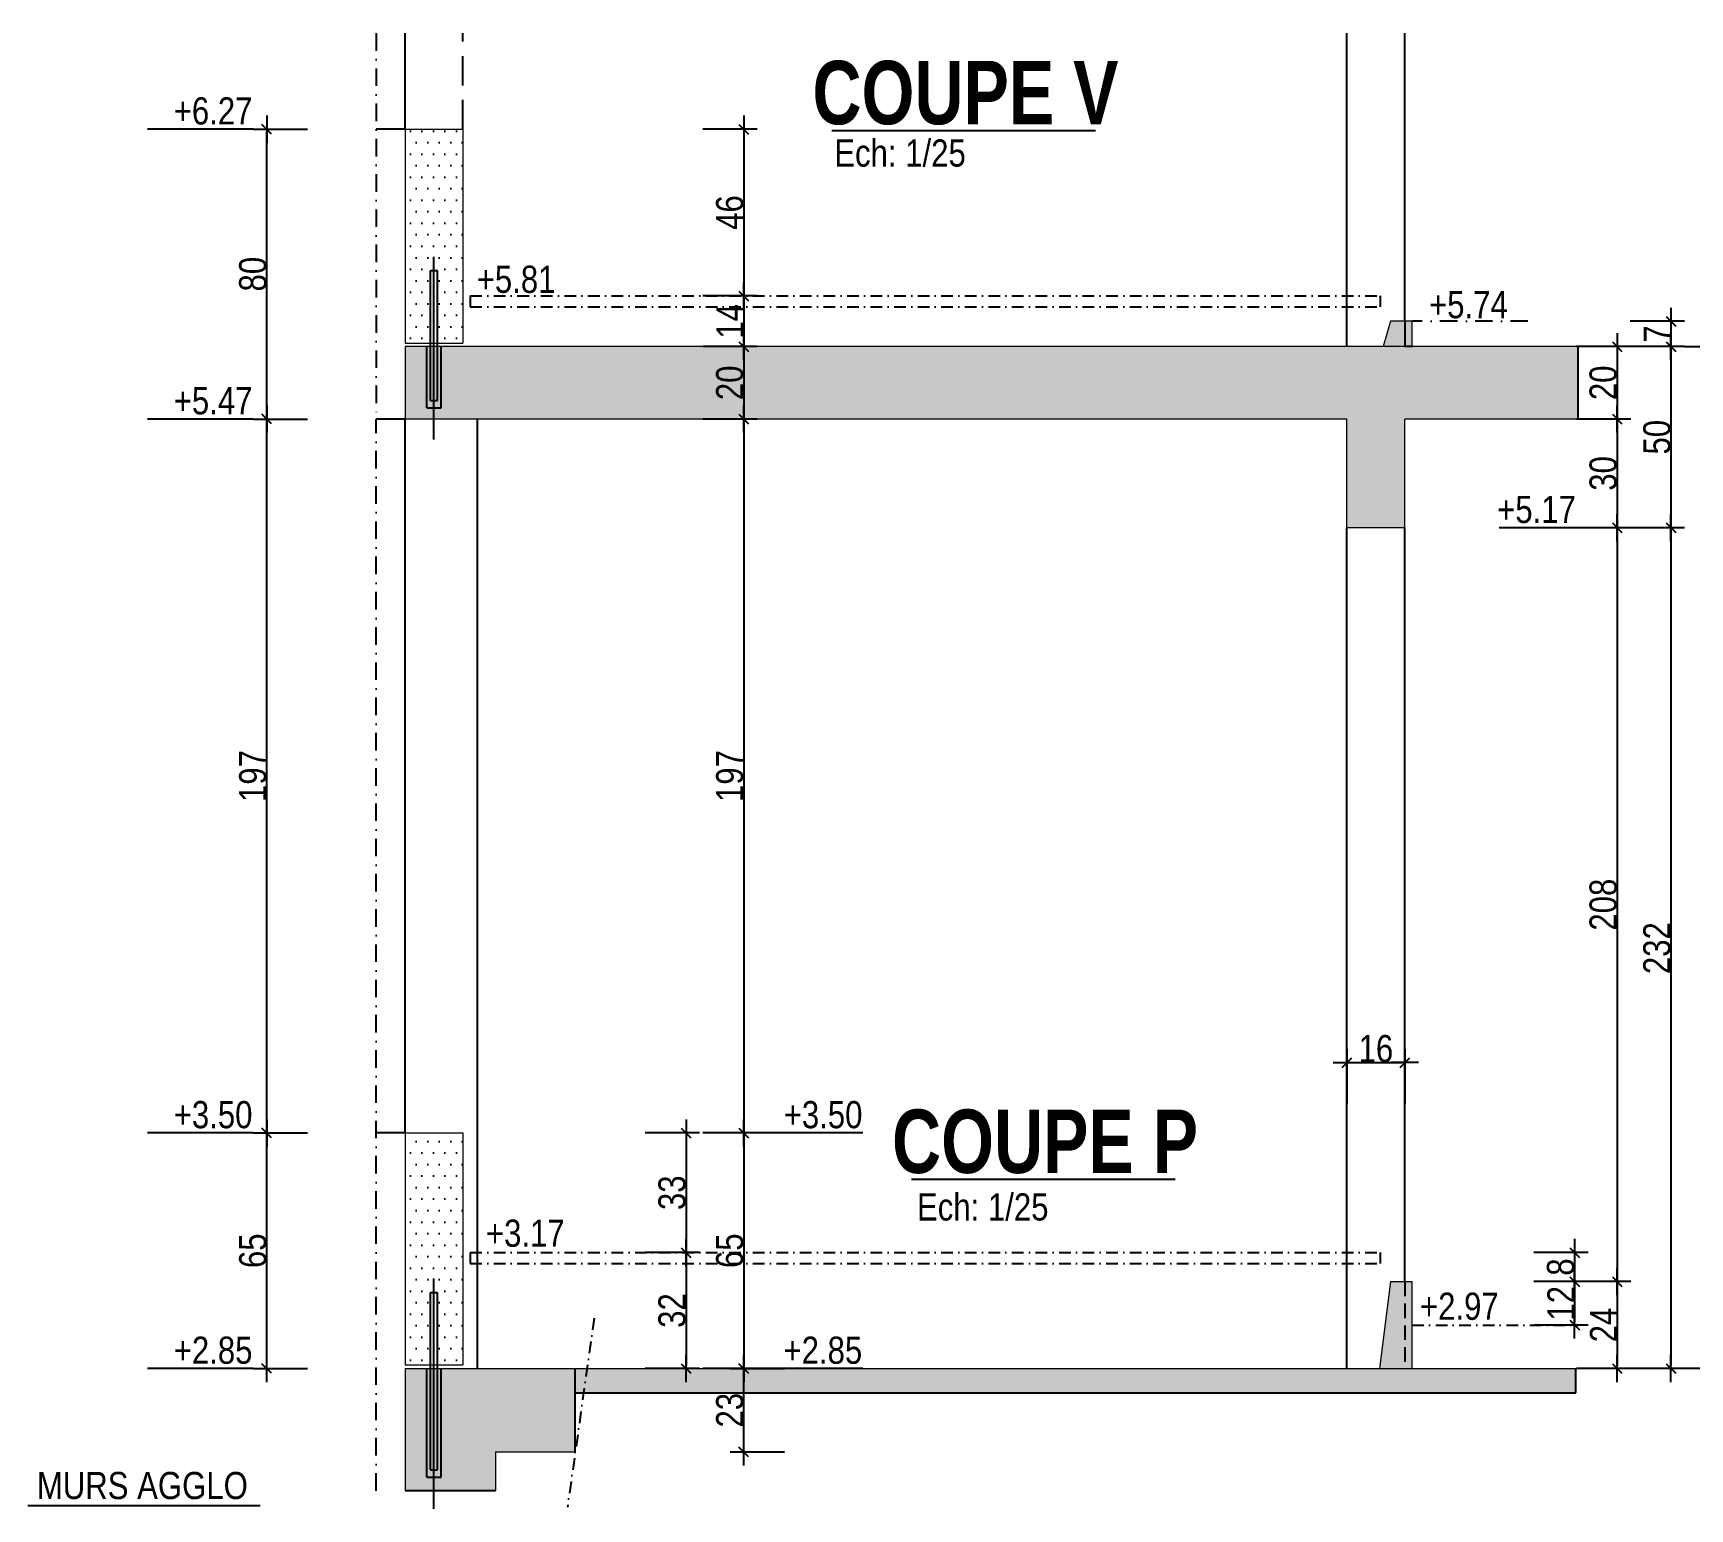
# Model space of a CAD drawing. Header units: centimetres. Extents: x -31 to 9059, y 2319 to 6519.
# Drawn here: x 1716 to 2631, y 2785 to 3599 of the extents above; entities that cross this region are included whole.
import ezdxf
from ezdxf.enums import TextEntityAlignment as Align

# ---------------------------------------------------------------- set-up
doc = ezdxf.new("R2010")
doc.units = ezdxf.units.CM
doc.header["$LTSCALE"] = 12.7
doc.header["$PDMODE"] = 1
doc.header["$PDSIZE"] = -2
doc.linetypes.add('CACHEX2', pattern=[19.05, 12.7, -6.35])
doc.linetypes.add('TIRETPTX2', pattern=[50.8, 25.4, -12.7, 0, -12.7])
for name, color, linetype in [('01_cote_gen', 4, 'Continuous'), ('01_linteaux', 2, 'Continuous'), ('01_murs_sup', 2, 'CACHEX2'), ('01_poch_BN', 9, 'Continuous'), ('01_texte', 230, 'Continuous'), ('AA_COTES', 2, 'Continuous')]:
    doc.layers.add(name, color=color, linetype=linetype)
doc.layers.add('01_murs_coup', color=5, linetype='Continuous', lineweight=60)
doc.styles.add('ARIAL NA', font='ARIALN.TTF')
doc.styles.add('impact', font='impact.ttf')
doc.styles.add('STYLE2', font='ARIALN.TTF')
doc.dimstyles.new('JB25', dxfattribs={"dimscale": 0.1, "dimtxt": 150, "dimasz": 15, "dimexe": 0.1, "dimexo": 0.1, "dimgap": 0.09, "dimtad": 1, "dimdec": 1, "dimlfac": 0.5, "dimdsep": 46, "dimtxsty": 'STYLE2', "dimblk1": 'BOND_G', "dimblk2": 'BOND_D', "dimsah": 1, "dimcen": 1.5, "dimdle": 0.01, "dimse1": 1, "dimse2": 1, "dimclrd": 4, "dimclre": 2, "dimclrt": 6, "dimazin": 2, "dimtfac": 2.333333, "dimtdec": 1, "dimtix": 1, "dimtmove": 2, "dimatfit": 3, "dimldrblk": 'BOND_G', "dimfxl": 1, "dimtolj": 1, "dimtzin": 0, "dimarcsym": 0})

# ---------------------------------------------------------------- blocks, each defined once
blk = doc.blocks.new('BOND_G')
at = {"layer": 'AA_COTES', "color": 0}
for p, q in [((0, -5), (0, 15)), ((5, 0), (-5, 0)), ((1.77, 1.77), (-1.77, -1.77))]:
    blk.add_line(p, q, dxfattribs=at)
blk = doc.blocks.new('BOND_D')
at = {"layer": 'AA_COTES', "color": 0}
for p, q in [((5, 0), (-5, 0)), ((-1.77, -1.77), (1.77, 1.77)), ((0, 5), (0, -15))]:
    blk.add_line(p, q, dxfattribs=at)
blk = doc.blocks.new('*D1861')
at = {"layer": '01_cote_gen', "color": 4, "lineweight": -2, "transparency": 16777216}
blk.add_line((2108.5, 2817.71), (2108.5, 2860.71), dxfattribs=at)
at = {"layer": 'Defpoints', "color": 0, "transparency": 16777216}
for p in [(2052.7, 2862.21), (2108.5, 2862.21), (2052.7, 2816.21)]:
    blk.add_point(p, dxfattribs=at)
at = {"layer": '01_cote_gen', "color": 4, "lineweight": -2, "transparency": 16777216, "xscale": 1.5, "yscale": 1.5, "zscale": 1.5}
for name, p, rotation in [('BOND_D', (2108.5, 2862.21), 90), ('BOND_G', (2108.5, 2816.21), 270)]:
    blk.add_blockref(name, p, dxfattribs=dict(at, rotation=rotation))
at = {"layer": '01_cote_gen', "color": 6, "transparency": 16777216, "insert": (2100.83, 2839.21), "char_height": 15, "attachment_point": 5, "rotation": 90, "style": 'STYLE2'}
blk.add_mtext('\\A1;23', dxfattribs=at)
blk = doc.blocks.new('*D1862')
at = {"layer": '01_cote_gen', "color": 4, "lineweight": -2, "transparency": 16777216}
blk.add_line((2443, 3031.01), (2472, 3031.01), dxfattribs=at)
at = {"layer": 'Defpoints', "color": 0, "transparency": 16777216}
for p in [(2473.5, 3031.01), (2441.5, 3003.21), (2473.5, 3003.21)]:
    blk.add_point(p, dxfattribs=at)
at = {"layer": '01_cote_gen', "color": 4, "lineweight": -2, "transparency": 16777216, "xscale": 1.5, "yscale": 1.5, "zscale": 1.5, "rotation": 180}
blk.add_blockref('BOND_G', (2441.5, 3031.01), dxfattribs=at)
at = {"layer": '01_cote_gen', "color": 4, "lineweight": -2, "transparency": 16777216, "xscale": 1.5, "yscale": 1.5, "zscale": 1.5}
blk.add_blockref('BOND_D', (2473.5, 3031.01), dxfattribs=at)
at = {"layer": '01_cote_gen', "color": 6, "transparency": 16777216, "insert": (2457.5, 3038.68), "char_height": 15, "attachment_point": 5, "style": 'STYLE2'}
blk.add_mtext('\\A1;16', dxfattribs=at)
blk = doc.blocks.new('*D1873')
at = {"layer": '01_cote_gen', "color": 4, "lineweight": -2, "transparency": 16777216}
blk.add_line((2076.64, 2924.71), (2076.64, 2863.71), dxfattribs=at)
at = {"layer": 'Defpoints', "color": 0, "transparency": 16777216}
for p in [(2041.46, 2926.21), (2041.46, 2862.21), (2076.64, 2862.21)]:
    blk.add_point(p, dxfattribs=at)
at = {"layer": '01_cote_gen', "color": 4, "lineweight": -2, "transparency": 16777216, "xscale": 1.5, "yscale": 1.5, "zscale": 1.5}
for name, p, rotation in [('BOND_G', (2076.64, 2926.21), 90), ('BOND_D', (2076.64, 2862.21), 270)]:
    blk.add_blockref(name, p, dxfattribs=dict(at, rotation=rotation))
at = {"layer": '01_cote_gen', "color": 6, "transparency": 16777216, "insert": (2068.98, 2894.21), "char_height": 15, "attachment_point": 5, "rotation": 90, "style": 'STYLE2'}
blk.add_mtext('\\A1;32', dxfattribs=at)
blk = doc.blocks.new('*D1863')
at = {"layer": '01_cote_gen', "color": 4, "lineweight": -2, "transparency": 16777216}
blk.add_line((2108.5, 2990.71), (2108.5, 2863.71), dxfattribs=at)
at = {"layer": 'Defpoints', "color": 0, "transparency": 16777216}
for p in [(1979.41, 2992.21), (2073.66, 2862.21), (2108.5, 2862.21)]:
    blk.add_point(p, dxfattribs=at)
at = {"layer": '01_cote_gen', "color": 4, "lineweight": -2, "transparency": 16777216, "xscale": 1.5, "yscale": 1.5, "zscale": 1.5}
for name, p, rotation in [('BOND_G', (2108.5, 2992.21), 90), ('BOND_D', (2108.5, 2862.21), 270)]:
    blk.add_blockref(name, p, dxfattribs=dict(at, rotation=rotation))
at = {"layer": '01_cote_gen', "color": 6, "transparency": 16777216, "insert": (2100.83, 2927.21), "char_height": 15, "attachment_point": 5, "rotation": 90, "style": 'STYLE2'}
blk.add_mtext('\\A1;65', dxfattribs=at)
blk = doc.blocks.new('*D1874')
at = {"layer": '01_cote_gen', "color": 4, "lineweight": -2, "transparency": 16777216}
blk.add_line((2076.64, 2990.71), (2076.64, 2927.71), dxfattribs=at)
at = {"layer": 'Defpoints', "color": 0, "transparency": 16777216}
for p in [(1953.5, 2992.21), (2048.5, 2926.21), (2076.64, 2926.21)]:
    blk.add_point(p, dxfattribs=at)
at = {"layer": '01_cote_gen', "color": 4, "lineweight": -2, "transparency": 16777216, "xscale": 1.5, "yscale": 1.5, "zscale": 1.5}
for name, p, rotation in [('BOND_G', (2076.64, 2992.21), 90), ('BOND_D', (2076.64, 2926.21), 270)]:
    blk.add_blockref(name, p, dxfattribs=dict(at, rotation=rotation))
at = {"layer": '01_cote_gen', "color": 6, "transparency": 16777216, "insert": (2068.98, 2959.21), "char_height": 15, "attachment_point": 5, "rotation": 90, "style": 'STYLE2'}
blk.add_mtext('\\A1;33', dxfattribs=at)
blk = doc.blocks.new('*D1884')
at = {"layer": '01_cote_gen', "color": 4, "lineweight": -2, "transparency": 16777216}
blk.add_line((2108.5, 3384.71), (2108.5, 2993.71), dxfattribs=at)
at = {"layer": 'Defpoints', "color": 0, "transparency": 16777216}
for p in [(2441.5, 3386.21), (2086, 2992.21), (2108.5, 2992.21)]:
    blk.add_point(p, dxfattribs=at)
at = {"layer": '01_cote_gen', "color": 4, "lineweight": -2, "transparency": 16777216, "xscale": 1.5, "yscale": 1.5, "zscale": 1.5}
for name, p, rotation in [('BOND_G', (2108.5, 3386.21), 90), ('BOND_D', (2108.5, 2992.21), 270)]:
    blk.add_blockref(name, p, dxfattribs=dict(at, rotation=rotation))
at = {"layer": '01_cote_gen', "color": 6, "transparency": 16777216, "insert": (2100.83, 3189.21), "char_height": 15, "attachment_point": 5, "rotation": 90, "style": 'STYLE2'}
blk.add_mtext('\\A1;197', dxfattribs=at)
blk = doc.blocks.new('*D1885')
at = {"layer": '01_cote_gen', "color": 4, "lineweight": -2, "transparency": 16777216}
blk.add_line((1845.19, 2863.71), (1845.19, 2990.71), dxfattribs=at)
at = {"layer": 'Defpoints', "color": 0, "transparency": 16777216}
for p in [(1845.19, 2992.21), (1937.5, 2992.21), (1921.5, 2862.21)]:
    blk.add_point(p, dxfattribs=at)
at = {"layer": '01_cote_gen', "color": 4, "lineweight": -2, "transparency": 16777216, "xscale": 1.5, "yscale": 1.5, "zscale": 1.5}
for name, p, rotation in [('BOND_D', (1845.19, 2992.21), 90), ('BOND_G', (1845.19, 2862.21), 270)]:
    blk.add_blockref(name, p, dxfattribs=dict(at, rotation=rotation))
at = {"layer": '01_cote_gen', "color": 6, "transparency": 16777216, "insert": (1837.52, 2927.21), "char_height": 15, "attachment_point": 5, "rotation": 90, "style": 'STYLE2'}
blk.add_mtext('\\A1;65', dxfattribs=at)
blk = doc.blocks.new('*D1875')
at = {"layer": '01_cote_gen', "color": 4, "lineweight": -2, "transparency": 16777216}
blk.add_line((1845.19, 2993.71), (1845.19, 3384.71), dxfattribs=at)
at = {"layer": 'Defpoints', "color": 0, "transparency": 16777216}
for p in [(1845.19, 3386.21), (1972.54, 3386.21), (1867.69, 2992.21)]:
    blk.add_point(p, dxfattribs=at)
at = {"layer": '01_cote_gen', "color": 4, "lineweight": -2, "transparency": 16777216, "xscale": 1.5, "yscale": 1.5, "zscale": 1.5}
for name, p, rotation in [('BOND_D', (1845.19, 3386.21), 90), ('BOND_G', (1845.19, 2992.21), 270)]:
    blk.add_blockref(name, p, dxfattribs=dict(at, rotation=rotation))
at = {"layer": '01_cote_gen', "color": 6, "transparency": 16777216, "insert": (1837.52, 3189.21), "char_height": 15, "attachment_point": 5, "rotation": 90, "style": 'STYLE2'}
blk.add_mtext('\\A1;197', dxfattribs=at)
blk = doc.blocks.new('*D1876')
at = {"layer": '01_cote_gen', "color": 4, "lineweight": -2, "transparency": 16777216}
blk.add_line((1845.19, 3387.71), (1845.19, 3544.68), dxfattribs=at)
at = {"layer": 'Defpoints', "color": 0, "transparency": 16777216}
for p in [(1845.19, 3546.18), (1953.5, 3546.18), (1983.94, 3386.21)]:
    blk.add_point(p, dxfattribs=at)
at = {"layer": '01_cote_gen', "color": 4, "lineweight": -2, "transparency": 16777216, "xscale": 1.5, "yscale": 1.5, "zscale": 1.5}
for name, p, rotation in [('BOND_D', (1845.19, 3546.18), 90), ('BOND_G', (1845.19, 3386.21), 270)]:
    blk.add_blockref(name, p, dxfattribs=dict(at, rotation=rotation))
at = {"layer": '01_cote_gen', "color": 6, "transparency": 16777216, "insert": (1837.52, 3466.2), "char_height": 15, "attachment_point": 5, "rotation": 90, "style": 'STYLE2'}
blk.add_mtext('\\A1;80', dxfattribs=at)
blk = doc.blocks.new('*D1877')
at = {"layer": '01_cote_gen', "color": 4, "lineweight": -2, "transparency": 16777216}
blk.add_line((2567.2, 2908.71), (2567.2, 2887.71), dxfattribs=at)
at = {"layer": 'Defpoints', "color": 0, "transparency": 16777216}
for p in [(2477.5, 2910.21), (2554.83, 2886.21), (2567.2, 2886.21)]:
    blk.add_point(p, dxfattribs=at)
at = {"layer": '01_cote_gen', "color": 4, "lineweight": -2, "transparency": 16777216, "xscale": 1.5, "yscale": 1.5, "zscale": 1.5}
for name, p, rotation in [('BOND_G', (2567.2, 2910.21), 90), ('BOND_D', (2567.2, 2886.21), 270)]:
    blk.add_blockref(name, p, dxfattribs=dict(at, rotation=rotation))
at = {"layer": '01_cote_gen', "color": 6, "transparency": 16777216, "insert": (2559.66, 2898.21), "char_height": 15, "attachment_point": 5, "rotation": 90, "style": 'STYLE2'}
blk.add_mtext('\\A1;12', dxfattribs=at)
blk = doc.blocks.new('*D1864')
at = {"layer": '01_cote_gen', "color": 4, "lineweight": -2, "transparency": 16777216}
blk.add_line((2590.69, 3384.71), (2590.69, 3327.71), dxfattribs=at)
at = {"layer": 'Defpoints', "color": 0, "transparency": 16777216}
for p in [(2567.2, 3386.21), (2559.7, 3326.21), (2590.69, 3326.21)]:
    blk.add_point(p, dxfattribs=at)
at = {"layer": '01_cote_gen', "color": 4, "lineweight": -2, "transparency": 16777216, "xscale": 1.5, "yscale": 1.5, "zscale": 1.5}
for name, p, rotation in [('BOND_G', (2590.69, 3386.21), 90), ('BOND_D', (2590.69, 3326.21), 270)]:
    blk.add_blockref(name, p, dxfattribs=dict(at, rotation=rotation))
at = {"layer": '01_cote_gen', "color": 6, "transparency": 16777216, "insert": (2583.02, 3356.21), "char_height": 15, "attachment_point": 5, "rotation": 90, "style": 'STYLE2'}
blk.add_mtext('\\A1;30', dxfattribs=at)
blk = doc.blocks.new('*D1878')
at = {"layer": '01_cote_gen', "color": 4, "lineweight": -2, "transparency": 16777216}
blk.add_line((2590.69, 3424.68), (2590.69, 3387.71), dxfattribs=at)
at = {"layer": 'Defpoints', "color": 0, "transparency": 16777216}
for p in [(2569, 3426.18), (2553.59, 3386.21), (2590.69, 3386.21)]:
    blk.add_point(p, dxfattribs=at)
at = {"layer": '01_cote_gen', "color": 4, "lineweight": -2, "transparency": 16777216, "xscale": 1.5, "yscale": 1.5, "zscale": 1.5}
for name, p, rotation in [('BOND_G', (2590.69, 3426.18), 90), ('BOND_D', (2590.69, 3386.21), 270)]:
    blk.add_blockref(name, p, dxfattribs=dict(at, rotation=rotation))
at = {"layer": '01_cote_gen', "color": 6, "transparency": 16777216, "insert": (2583.02, 3406.2), "char_height": 15, "attachment_point": 5, "rotation": 90, "style": 'STYLE2'}
blk.add_mtext('\\A1;20', dxfattribs=at)
blk = doc.blocks.new('*D1865')
at = {"layer": '01_cote_gen', "color": 4, "lineweight": -2, "transparency": 16777216}
blk.add_line((2620.37, 3424.68), (2620.37, 3327.71), dxfattribs=at)
at = {"layer": 'Defpoints', "color": 0, "transparency": 16777216}
for p in [(2568.19, 3426.18), (2559.7, 3326.21), (2620.37, 3326.21)]:
    blk.add_point(p, dxfattribs=at)
at = {"layer": '01_cote_gen', "color": 4, "lineweight": -2, "transparency": 16777216, "xscale": 1.5, "yscale": 1.5, "zscale": 1.5}
for name, p, rotation in [('BOND_G', (2620.37, 3426.18), 90), ('BOND_D', (2620.37, 3326.21), 270)]:
    blk.add_blockref(name, p, dxfattribs=dict(at, rotation=rotation))
at = {"layer": '01_cote_gen', "color": 6, "transparency": 16777216, "insert": (2612.7, 3376.2), "char_height": 15, "attachment_point": 5, "rotation": 90, "style": 'STYLE2'}
blk.add_mtext('\\A1;50', dxfattribs=at)
blk = doc.blocks.new('*D1866')
at = {"layer": '01_cote_gen', "color": 4, "lineweight": -2, "transparency": 16777216}
blk.add_line((2620.37, 3324.71), (2620.37, 2863.71), dxfattribs=at)
at = {"layer": 'Defpoints', "color": 0, "transparency": 16777216}
for p in [(2598.19, 3326.21), (2620.37, 2862.21), (2620.42, 2862.21)]:
    blk.add_point(p, dxfattribs=at)
at = {"layer": '01_cote_gen', "color": 4, "lineweight": -2, "transparency": 16777216, "xscale": 1.5, "yscale": 1.5, "zscale": 1.5}
for name, p, rotation in [('BOND_G', (2620.37, 3326.21), 90), ('BOND_D', (2620.37, 2862.21), 270)]:
    blk.add_blockref(name, p, dxfattribs=dict(at, rotation=rotation))
at = {"layer": '01_cote_gen', "color": 6, "transparency": 16777216, "insert": (2612.7, 3094.21), "char_height": 15, "attachment_point": 5, "rotation": 90, "style": 'STYLE2'}
blk.add_mtext('\\A1;232', dxfattribs=at)
blk = doc.blocks.new('*D1867')
at = {"layer": '01_cote_gen', "color": 4, "lineweight": -2, "transparency": 16777216}
blk.add_line((2590.69, 3324.71), (2590.69, 2911.71), dxfattribs=at)
at = {"layer": 'Defpoints', "color": 0, "transparency": 16777216}
for p in [(2544.7, 3326.21), (2574.7, 2910.21), (2590.69, 2910.21)]:
    blk.add_point(p, dxfattribs=at)
at = {"layer": '01_cote_gen', "color": 4, "lineweight": -2, "transparency": 16777216, "xscale": 1.5, "yscale": 1.5, "zscale": 1.5}
for name, p, rotation in [('BOND_G', (2590.69, 3326.21), 90), ('BOND_D', (2590.69, 2910.21), 270)]:
    blk.add_blockref(name, p, dxfattribs=dict(at, rotation=rotation))
at = {"layer": '01_cote_gen', "color": 6, "transparency": 16777216, "insert": (2583.02, 3118.21), "char_height": 15, "attachment_point": 5, "rotation": 90, "style": 'STYLE2'}
blk.add_mtext('\\A1;208', dxfattribs=at)
blk = doc.blocks.new('*D1868')
at = {"layer": '01_cote_gen', "color": 4, "lineweight": -2, "transparency": 16777216}
blk.add_line((2590.69, 2908.71), (2590.69, 2863.71), dxfattribs=at)
at = {"layer": 'Defpoints', "color": 0, "transparency": 16777216}
for p in [(2574.7, 2910.21), (2590.69, 2862.21), (2597.87, 2862.21)]:
    blk.add_point(p, dxfattribs=at)
at = {"layer": '01_cote_gen', "color": 4, "lineweight": -2, "transparency": 16777216, "xscale": 1.5, "yscale": 1.5, "zscale": 1.5}
for name, p, rotation in [('BOND_G', (2590.69, 2910.21), 90), ('BOND_D', (2590.69, 2862.21), 270)]:
    blk.add_blockref(name, p, dxfattribs=dict(at, rotation=rotation))
at = {"layer": '01_cote_gen', "color": 6, "transparency": 16777216, "insert": (2583.15, 2886.21), "char_height": 15, "attachment_point": 5, "rotation": 90, "style": 'STYLE2'}
blk.add_mtext('\\A1;24', dxfattribs=at)
blk = doc.blocks.new('*D1879')
at = {"layer": '01_cote_gen', "color": 4, "lineweight": -2, "transparency": 16777216}
blk.add_line((2567.2, 2924.71), (2567.2, 2911.71), dxfattribs=at)
at = {"layer": 'Defpoints', "color": 0, "transparency": 16777216}
for p in [(2459.94, 2926.21), (2465.5, 2910.21), (2567.2, 2910.21)]:
    blk.add_point(p, dxfattribs=at)
at = {"layer": '01_cote_gen', "color": 4, "lineweight": -2, "transparency": 16777216, "xscale": 1.5, "yscale": 1.5, "zscale": 1.5}
for name, p, rotation in [('BOND_G', (2567.2, 2926.21), 90), ('BOND_D', (2567.2, 2910.21), 270)]:
    blk.add_blockref(name, p, dxfattribs=dict(at, rotation=rotation))
at = {"layer": '01_cote_gen', "color": 6, "transparency": 16777216, "insert": (2559.53, 2918.21), "char_height": 15, "attachment_point": 5, "rotation": 90, "style": 'STYLE2'}
blk.add_mtext('\\A1;8', dxfattribs=at)
blk = doc.blocks.new('*D1880')
at = {"layer": '01_cote_gen', "color": 4, "lineweight": -2, "transparency": 16777216}
blk.add_line((2108.5, 3424.68), (2108.5, 3387.71), dxfattribs=at)
at = {"layer": 'Defpoints', "color": 0, "transparency": 16777216}
for p in [(2126.68, 3426.18), (2108.5, 3386.21), (2126.68, 3386.21)]:
    blk.add_point(p, dxfattribs=at)
at = {"layer": '01_cote_gen', "color": 4, "lineweight": -2, "transparency": 16777216, "xscale": 1.5, "yscale": 1.5, "zscale": 1.5}
for name, p, rotation in [('BOND_G', (2108.5, 3426.18), 90), ('BOND_D', (2108.5, 3386.21), 270)]:
    blk.add_blockref(name, p, dxfattribs=dict(at, rotation=rotation))
at = {"layer": '01_cote_gen', "color": 6, "transparency": 16777216, "insert": (2100.83, 3406.2), "char_height": 15, "attachment_point": 5, "rotation": 90, "style": 'STYLE2'}
blk.add_mtext('\\A1;20', dxfattribs=at)
blk = doc.blocks.new('*D1881')
at = {"layer": '01_cote_gen', "color": 4, "lineweight": -2, "transparency": 16777216}
blk.add_line((2108.5, 3452.68), (2108.5, 3427.68), dxfattribs=at)
at = {"layer": 'Defpoints', "color": 0, "transparency": 16777216}
for p in [(2088.45, 3454.18), (2086, 3426.18), (2108.5, 3426.18)]:
    blk.add_point(p, dxfattribs=at)
at = {"layer": '01_cote_gen', "color": 4, "lineweight": -2, "transparency": 16777216, "xscale": 1.5, "yscale": 1.5, "zscale": 1.5}
for name, p, rotation in [('BOND_G', (2108.5, 3454.18), 90), ('BOND_D', (2108.5, 3426.18), 270)]:
    blk.add_blockref(name, p, dxfattribs=dict(at, rotation=rotation))
at = {"layer": '01_cote_gen', "color": 6, "transparency": 16777216, "insert": (2100.96, 3440.18), "char_height": 15, "attachment_point": 5, "rotation": 90, "style": 'STYLE2'}
blk.add_mtext('\\A1;14', dxfattribs=at)
blk = doc.blocks.new('*D1882')
at = {"layer": '01_cote_gen', "color": 4, "lineweight": -2, "transparency": 16777216}
blk.add_line((2108.5, 3544.68), (2108.5, 3455.68), dxfattribs=at)
at = {"layer": 'Defpoints', "color": 0, "transparency": 16777216}
for p in [(2020.48, 3546.18), (2055.55, 3454.18), (2108.5, 3454.18)]:
    blk.add_point(p, dxfattribs=at)
at = {"layer": '01_cote_gen', "color": 4, "lineweight": -2, "transparency": 16777216, "xscale": 1.5, "yscale": 1.5, "zscale": 1.5}
for name, p, rotation in [('BOND_G', (2108.5, 3546.18), 90), ('BOND_D', (2108.5, 3454.18), 270)]:
    blk.add_blockref(name, p, dxfattribs=dict(at, rotation=rotation))
at = {"layer": '01_cote_gen', "color": 6, "transparency": 16777216, "insert": (2100.83, 3500.18), "char_height": 15, "attachment_point": 5, "rotation": 90, "style": 'STYLE2'}
blk.add_mtext('\\A1;46', dxfattribs=at)
blk = doc.blocks.new('*D1883')
at = {"layer": '01_cote_gen', "color": 4, "lineweight": -2, "transparency": 16777216}
blk.add_line((2620.37, 3438.68), (2620.37, 3427.68), dxfattribs=at)
at = {"layer": 'Defpoints', "color": 0, "transparency": 16777216}
for p in [(2541.4, 3440.18), (2546.12, 3426.18), (2620.37, 3426.18)]:
    blk.add_point(p, dxfattribs=at)
at = {"layer": '01_cote_gen', "color": 4, "lineweight": -2, "transparency": 16777216, "xscale": 1.5, "yscale": 1.5, "zscale": 1.5}
for name, p, rotation in [('BOND_G', (2620.37, 3440.18), 90), ('BOND_D', (2620.37, 3426.18), 270)]:
    blk.add_blockref(name, p, dxfattribs=dict(at, rotation=rotation))
at = {"layer": '01_cote_gen', "color": 6, "transparency": 16777216, "insert": (2612.86, 3433.18), "char_height": 15, "attachment_point": 5, "rotation": 90, "style": 'STYLE2'}
blk.add_mtext('\\A1;7', dxfattribs=at)

msp = doc.modelspace()

# ---------------------------------------------------------------- hatches: boundary and pattern name
at = {"layer": '01_linteaux'}
h = msp.add_hatch(dxfattribs=at)
h.set_pattern_fill('DOTS', color=256, scale=4)
h.set_pattern_definition([(0, (-23935.855, 17838.977), (3.175, 6.35), [0, -6.35])])
h.paths.add_polyline_path([(1953.5, 3546.18), (1921.5, 3546.18), (1921.5, 3426.18), (1953.5, 3426.18)])
h = msp.add_hatch(dxfattribs=at)
h.set_pattern_fill('DOTS', color=256, scale=4)
h.set_pattern_definition([(0, (-23935.855, 17275.013), (3.175, 6.35), [0, -6.35])])
h.paths.add_polyline_path([(1953.5, 2992.21), (1921.5, 2992.21), (1921.5, 2862.21), (1953.5, 2862.21)])
at = {"layer": '01_poch_BN'}
h = msp.add_hatch(color=256, dxfattribs=at)
h.dxf.hatch_style = 1
h.paths.add_polyline_path([(2477.5, 3440.18), (2465.5, 3440.18), (2461.5, 3426.18), (2477.5, 3426.18)])
h.paths.add_polyline_path([(2569, 3426.18), (1921.5, 3426.18), (1921.5, 3386.21), (2441.5, 3386.21), (2441.5, 3326.21), (2473.5, 3326.21), (2473.5, 3386.21), (2569, 3386.21)])
h = msp.add_hatch(color=256, dxfattribs=at)
h.dxf.hatch_style = 1
h.paths.add_polyline_path([(2567.85, 2862.21), (2015.51, 2862.21), (2015.51, 2848.77), (2567.85, 2848.77)])
h.paths.add_polyline_path([(2477.5, 2910.21), (2465.5, 2910.21), (2459.5, 2862.21), (2477.5, 2862.21)])
h.paths.add_polyline_path([(2015.51, 2862.21), (1921.5, 2862.21), (1921.5, 2794.77), (1971.5, 2794.77), (1971.5, 2816.21), (2015.51, 2816.21)])

# ---------------------------------------------------------------- linework, layer by layer
at = {"layer": '01_linteaux', "linetype": 'TIRETPTX2', "ltscale": 0.03}
for p, q in [((1905.5, 3599.2), (1905.5, 3386.18)), ((2541.4, 3440.18), (2477.5, 3440.18)), ((1905.5, 2794.77), (1905.5, 3386.21))]:
    msp.add_line(p, q, dxfattribs=at)
at = {"layer": '01_linteaux', "ltscale": 0.1}
for p, q in [((1921.5, 3546.18), (1921.5, 3599.2)), ((2441.5, 3426.18), (2441.5, 3599.2)), ((2473.5, 3440.18), (2473.5, 3599.2)), ((1921.5, 3546.18), (1905.5, 3546.18)), ((2473.5, 3440.18), (2473.5, 3426.18)), ((2477.5, 3426.18), (2473.5, 3426.18)), ((1921.5, 3386.21), (1905.5, 3386.21)), ((1921.5, 2992.21), (1921.5, 3386.21)), ((1961.5, 2862.21), (1961.5, 3386.21)), ((2441.5, 2862.21), (2441.5, 3326.21)), ((2473.5, 2910.21), (2473.5, 3326.21)), ((1921.5, 2992.21), (1921.5, 3023.97)), ((2441.5, 2992.21), (2441.5, 3023.97)), ((1921.5, 2992.21), (1905.5, 2992.21))]:
    msp.add_line(p, q, dxfattribs=at)
at = {"layer": '01_linteaux', "linetype": 'Continuous'}
for p, q in [((1937.5, 3374.93), (1937.5, 3475.82)), ((1935.5, 3468.18), (1939.5, 3468.18)), ((1935.5, 3396.38), (1935.5, 3468.18)), ((1939.5, 3396.38), (1939.5, 3468.18)), ((1933.5, 3392.38), (1933.5, 3426.18)), ((1941.5, 3392.38), (1941.5, 3426.18)), ((1935.5, 3396.38), (1939.5, 3396.38)), ((1933.5, 3392.38), (1941.5, 3392.38)), ((1937.5, 2784.76), (1937.5, 2911.86)), ((1935.5, 2904.21), (1939.5, 2904.21)), ((1935.5, 2806.21), (1935.5, 2904.21)), ((1939.5, 2806.21), (1939.5, 2904.21)), ((1933.5, 2802.21), (1933.5, 2862.21)), ((1941.5, 2802.21), (1941.5, 2862.21)), ((1933.5, 2802.21), (1941.5, 2802.21)), ((1935.5, 2806.21), (1939.5, 2806.21))]:
    msp.add_line(p, q, dxfattribs=at)
at = {"layer": '01_linteaux', "linetype": 'TIRETPTX2', "ltscale": 0.02}
for p, q in [((1957.5, 3454.18), (2459.94, 3454.18)), ((1957.5, 3454.18), (1957.5, 3448.18)), ((2459.94, 3454.18), (2459.94, 3448.18)), ((1957.5, 3448.18), (2459.94, 3448.18)), ((1957.5, 2926.21), (2459.94, 2926.21)), ((1957.5, 2926.21), (1957.5, 2920.21)), ((1957.5, 2920.21), (2459.94, 2920.21)), ((2459.94, 2926.21), (2459.94, 2920.21)), ((1905.5, 2894.21), (1905.5, 2900.21)), ((2025.93, 2889.92), (2011.19, 2785.65)), ((2477.5, 2886.21), (2569, 2886.21))]:
    msp.add_line(p, q, dxfattribs=at)
at = {"layer": '01_linteaux', "linetype": 'CACHEX2', "ltscale": 0.05}
msp.add_line((2473.5, 2910.21), (2473.5, 2862.21), dxfattribs=at)
at = {"layer": '01_murs_coup', "linetype": 'Continuous', "lineweight": 5}
for p, q in [((1921.5, 3546.18), (1953.5, 3546.18)), ((1921.5, 3546.18), (1921.5, 3428.18)), ((1953.5, 3546.18), (1953.5, 3428.18)), ((2465.5, 3440.18), (2461.5, 3426.18)), ((2477.5, 3440.18), (2465.5, 3440.18)), ((2477.5, 3426.18), (2477.5, 3440.18)), ((1921.5, 3428.18), (1953.5, 3428.18)), ((1921.5, 3426.18), (1921.5, 3386.21)), ((1921.5, 2992.21), (1953.5, 2992.21)), ((1921.5, 2992.21), (1921.5, 2864.21)), ((1953.5, 2992.21), (1953.5, 2864.21)), ((2465.5, 2910.21), (2459.5, 2862.21)), ((2465.5, 2910.21), (2477.5, 2910.21)), ((2477.5, 2862.21), (2477.5, 2910.21)), ((1921.5, 2864.21), (1953.5, 2864.21)), ((1921.5, 2862.21), (2569, 2862.21)), ((1921.5, 2862.21), (1921.5, 2794.77)), ((1971.5, 2816.21), (1971.5, 2794.77)), ((1971.5, 2816.21), (2015.51, 2816.21))]:
    msp.add_line(p, q, dxfattribs=at)
at = {"layer": '01_murs_coup', "linetype": 'Continuous', "lineweight": 0}
for p, q in [((2569, 3426.18), (1921.5, 3426.18)), ((2441.5, 3386.21), (1921.5, 3386.21)), ((2441.5, 3326.21), (2441.5, 3386.21)), ((2473.5, 3326.21), (2473.5, 3386.21)), ((2569, 3386.21), (2473.5, 3386.21)), ((2473.5, 3326.21), (2441.5, 3326.21))]:
    msp.add_line(p, q, dxfattribs=at)
at = {"layer": '01_murs_sup', "ltscale": 0.1}
msp.add_line((1953.5, 3546.18), (1953.5, 3599.2), dxfattribs=at)
at = {"layer": '01_poch_BN'}
for p, q in [((2569, 3426.18), (2569, 3386.21)), ((2015.51, 2816.21), (2015.51, 2862.21)), ((2567.85, 2848.77), (2567.85, 2862.21)), ((2015.51, 2848.77), (2567.85, 2848.77)), ((1971.5, 2794.77), (1921.5, 2794.77))]:
    msp.add_line(p, q, dxfattribs=at)
at = {"layer": '01_texte'}
for p, q in [((1837.69, 3546.18), (1779.36, 3546.18)), ((2302.72, 3545.32), (2157.12, 3545.32)), ((2627.87, 3426.18), (2678.58, 3426.18)), ((1837.69, 3386.21), (1779.36, 3386.21)), ((2568.19, 3326.21), (2525.48, 3326.21)), ((1837.69, 2992.21), (1779.36, 2992.21)), ((2174.32, 2992.21), (2116, 2992.21)), ((2346.66, 2966.53), (2201.06, 2966.53)), ((1837.69, 2862.21), (1779.36, 2862.21)), ((2174.32, 2862.21), (2116, 2862.21)), ((2682.16, 2862.21), (2627.87, 2862.21)), ((1713.26, 2786.54), (1841.61, 2786.54))]:
    msp.add_line(p, q, dxfattribs=at)

# ---------------------------------------------------------------- texts
at = {"layer": '01_texte', "style": 'impact'}
for s, p in [('COUPE V', (2230.91, 3566.42)), ('COUPE P', (2274.85, 2987.63))]:
    msp.add_text(s, height=35, dxfattribs=at).set_placement(p, align=Align.MIDDLE)
at = {"layer": '01_texte'}
for s, style, p in [('+6.27', 'ARIAL NA', (1793.8, 3548.8)), ('Ech: 1/25', 'STYLE2', (2158.49, 3525.54)), ('+5.81', 'ARIAL NA', (1961.08, 3455.87)), ('+5.74', 'ARIAL NA', (2486.82, 3441.87)), ('+5.47', 'ARIAL NA', (1793.8, 3388.83)), ('+5.17', 'ARIAL NA', (2524.43, 3328.83)), ('+3.50', 'ARIAL NA', (1793.8, 2994.83)), ('+3.50', 'ARIAL NA', (2130.56, 2994.83)), ('Ech: 1/25', 'STYLE2', (2204.15, 2943.9)), ('+3.17', 'ARIAL NA', (1966.17, 2929.4)), ('+2.97', 'ARIAL NA', (2481.82, 2889.09)), ('+2.85', 'ARIAL NA', (1793.8, 2864.83)), ('+2.85', 'ARIAL NA', (2130.43, 2864.83)), ('MURS AGGLO', 'STYLE2', (1718.27, 2790.15))]:
    msp.add_text(s, height=15, dxfattribs=dict(at, style=style)).set_placement(p)

# ---------------------------------------------------------------- dimensions: what is measured, and where the dimension line sits
at = {"layer": '01_cote_gen'}
for base, p1, p2, picture, middle in [((1845.19, 3546.18), (1983.94, 3386.21), (1953.5, 3546.18), '*D1876', (1837.52, 3466.2)), ((2108.5, 3454.18), (2020.48, 3546.18), (2055.55, 3454.18), '*D1882', (2100.83, 3500.18)), ((2108.5, 3426.18), (2088.45, 3454.18), (2086, 3426.18), '*D1881', (2100.96, 3440.18)), ((2620.37, 3426.18), (2541.4, 3440.18), (2546.12, 3426.18), '*D1883', (2612.86, 3433.18)), ((2108.5, 3386.21), (2126.68, 3426.18), (2126.68, 3386.21), '*D1880', (2100.83, 3406.2)), ((2590.69, 3386.21), (2569, 3426.18), (2553.59, 3386.21), '*D1878', (2583.02, 3406.2)), ((2620.37, 3326.21), (2568.19, 3426.18), (2559.7, 3326.21), '*D1865', (2612.7, 3376.2)), ((1845.19, 3386.21), (1867.69, 2992.21), (1972.54, 3386.21), '*D1875', (1837.52, 3189.21)), ((2108.5, 2992.21), (2441.5, 3386.21), (2086, 2992.21), '*D1884', (2100.83, 3189.21)), ((2590.69, 3326.21), (2567.2, 3386.21), (2559.7, 3326.21), '*D1864', (2583.02, 3356.21)), ((2590.69, 2910.21), (2544.7, 3326.21), (2574.7, 2910.21), '*D1867', (2583.02, 3118.21)), ((2620.37, 2862.21), (2598.19, 3326.21), (2620.42, 2862.21), '*D1866', (2612.7, 3094.21)), ((1845.19, 2992.21), (1921.5, 2862.21), (1937.5, 2992.21), '*D1885', (1837.52, 2927.21)), ((2076.64, 2926.21), (1953.5, 2992.21), (2048.5, 2926.21), '*D1874', (2068.98, 2959.21)), ((2108.5, 2862.21), (1979.41, 2992.21), (2073.66, 2862.21), '*D1863', (2100.83, 2927.21)), ((2076.64, 2862.21), (2041.46, 2926.21), (2041.46, 2862.21), '*D1873', (2068.98, 2894.21)), ((2567.2, 2910.21), (2459.94, 2926.21), (2465.5, 2910.21), '*D1879', (2559.53, 2918.21)), ((2567.2, 2886.21), (2477.5, 2910.21), (2554.83, 2886.21), '*D1877', (2559.66, 2898.21)), ((2590.69, 2862.21), (2574.7, 2910.21), (2597.87, 2862.21), '*D1868', (2583.15, 2886.21)), ((2108.5, 2862.21), (2052.7, 2816.21), (2052.7, 2862.21), '*D1861', (2100.83, 2839.21))]:
    dim = msp.add_linear_dim(base=base, p1=p1, p2=p2, angle=90, dimstyle='JB25', dxfattribs=at)
    dim.commit()
    dim.dimension.update_dxf_attribs({"geometry": picture, "text_midpoint": middle})
dim = msp.add_linear_dim(base=(2473.5, 3031.01), p1=(2441.5, 3003.21), p2=(2473.5, 3003.21), dimstyle='JB25', dxfattribs=at)
dim.commit()
dim.dimension.update_dxf_attribs({"geometry": '*D1862', "text_midpoint": (2457.5, 3038.68)})

doc.saveas('drawing.dxf')
